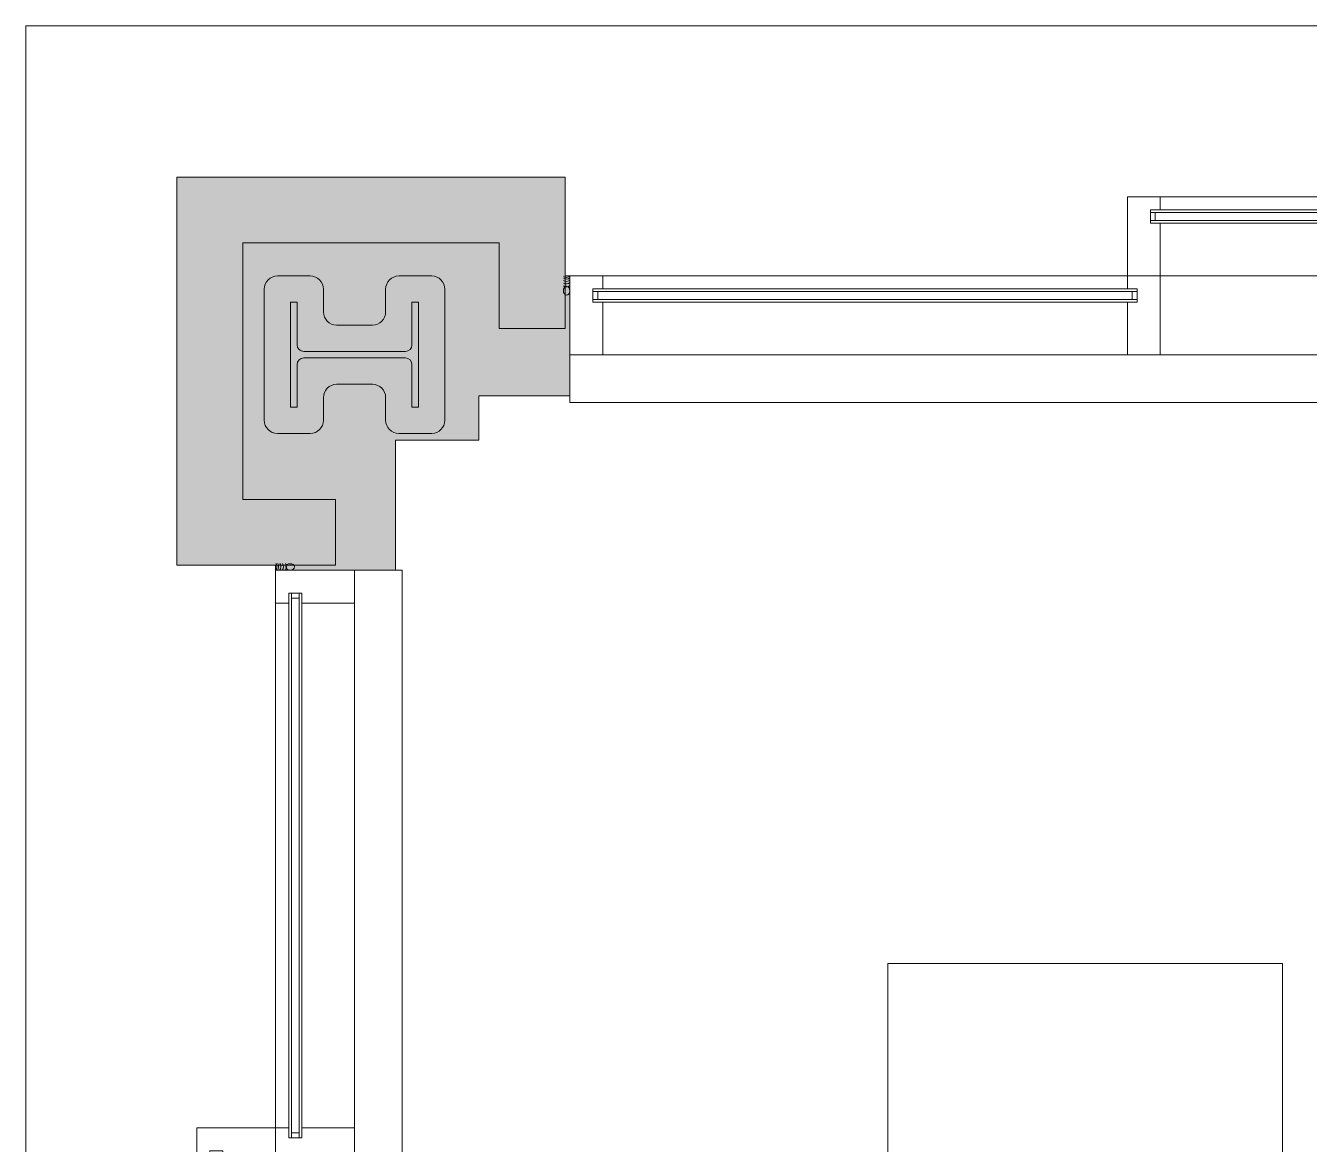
# Model space of a CAD drawing. Header units: inches. Extents: x 1 to 4637, y -664 to 702.
# Drawn here: x 1023 to 1120.6, y 617.4 to 702.4 of the extents above; entities that cross this region are included whole.
import ezdxf

# ---------------------------------------------------------------- set-up
doc = ezdxf.new("R2010")
doc.units = ezdxf.units.IN
doc.header["$MEASUREMENT"] = 0
for name, color, linetype, lineweight in [('B-BASE', 7, 'Continuous', 9), ('I-FURN', 30, 'Continuous', 9), ('NABCA_dwg', 8, 'Continuous', 9), ('NB-ROD-SEAL', 7, 'Continuous', 9), ('NB-WIND-EXT', 7, 'Continuous', 9), ('NB-WIND-MULL', 7, 'Continuous', 9), ('NB-WIND-SILL', 7, 'Continuous', 9)]:
    doc.layers.add(name, color=color, linetype=linetype, lineweight=lineweight)

# ---------------------------------------------------------------- blocks, each defined once
blk = doc.blocks.new('Desk - Group 1 - No Side Chairs-V25-New Construction - Tel_Data_Elec Plan')
at = {"layer": 'I-FURN'}
for p, q in [((9.648, 0), (72, 0)), ((72, 0), (72, -30)), ((72, -30), (0, -30))]:
    blk.add_line(p, q, dxfattribs=at)
blk = doc.blocks.new('NABCA_dwg_MA-2900-8th-120718_dwg-2391440-New Construction - Test Fit Plan-2421454-New Construction - Tel_Data_Elec Plan')
at = {"layer": 'B-BASE'}
blk.add_hatch(color=256, dxfattribs=at).paths.add_polyline_path([(-8350.087, -2579.477), (-8350.087, -2569.599), (-8343.754, -2569.599), (-8343.754, -2566.226), (-8336.837, -2566.226), (-8336.837, -2557.101), (-8337.212, -2557.078), (-8337.212, -2549.601), (-8366.712, -2549.601), (-8366.712, -2579.101), (-8359.212, -2579.101), (-8359.212, -2579.477)], flags=0)
for p, q in [((-8359.077, -2557.121), (-8356.577, -2557.121)), ((-8349.847, -2557.121), (-8347.347, -2557.121)), ((-8360.077, -2568.081), (-8360.077, -2558.121)), ((-8355.577, -2558.121), (-8355.577, -2559.851)), ((-8350.847, -2559.851), (-8350.847, -2558.121)), ((-8346.347, -2558.121), (-8346.347, -2568.081)), ((-8354.577, -2560.851), (-8351.847, -2560.851)), ((-8357.077, -2562.851), (-8349.347, -2562.851)), ((-8349.347, -2563.351), (-8357.077, -2563.351)), ((-8351.847, -2565.351), (-8354.577, -2565.351)), ((-8355.577, -2566.351), (-8355.577, -2568.081)), ((-8350.847, -2568.081), (-8350.847, -2566.351)), ((-8356.577, -2569.081), (-8359.077, -2569.081)), ((-8347.347, -2569.081), (-8349.847, -2569.081))]:
    blk.add_line(p, q, dxfattribs=at)
at = {"layer": 'B-BASE', "flags": 128}
for points in [[(-5935.212, -3896.601), (-5935.212, -3904.101), (-8374.212, -3904.101), (-8374.212, -2881.078), (-8378.212, -2881.078), (-8378.212, -2538.101), (-5818.212, -2538.101), (-5818.212, -2548.101)], [(-8357.577, -2563.851), (-8357.577, -2567.081), (-8358.077, -2567.081), (-8358.077, -2559.121), (-8357.577, -2559.121), (-8357.577, -2562.351)], [(-8348.847, -2562.351), (-8348.847, -2559.121), (-8348.347, -2559.121), (-8348.347, -2567.081), (-8348.847, -2567.081), (-8348.847, -2563.851)], [(-8354.712, -2579.477), (-8350.087, -2579.477), (-8350.087, -2569.599), (-8343.754, -2569.599), (-8343.754, -2566.226), (-8336.837, -2566.226), (-8336.837, -2561.601)]]:
    blk.add_lwpolyline(points, dxfattribs=at)
blk.add_lwpolyline([(-8354.655, -2574.101), (-8361.712, -2574.101), (-8361.712, -2554.601), (-8342.212, -2554.601), (-8342.212, -2561.101), (-8337.212, -2561.101), (-8337.212, -2549.601), (-8366.712, -2549.601), (-8366.712, -2579.101), (-8359.212, -2579.101), (-8359.212, -2579.477), (-8350.087, -2579.477), (-8350.087, -2569.599), (-8343.754, -2569.599), (-8343.754, -2566.226), (-8336.837, -2566.226), (-8336.837, -2557.101), (-8337.212, -2557.101), (-8337.212, -2549.601), (-8366.712, -2549.601), (-8366.712, -2579.101), (-8354.655, -2579.101)], close=True, dxfattribs=at)
at = {"layer": 'B-BASE'}
for centre, radius, start, end in [((-8359.077, -2558.121), 1, 90, 180), ((-8356.577, -2558.121), 1, 0, 90), ((-8349.847, -2558.121), 1, 90, 180), ((-8347.347, -2558.121), 1, 0, 90), ((-8354.577, -2559.851), 1, 180, 270), ((-8351.847, -2559.851), 1, 270, 0), ((-8357.077, -2562.351), 0.5, 180, 270), ((-8349.347, -2562.351), 0.5, 270, 0), ((-8357.077, -2563.851), 0.5, 90, 180), ((-8349.347, -2563.851), 0.5, 0, 90), ((-8354.577, -2566.351), 1, 90, 180), ((-8351.847, -2566.351), 1, 0, 90), ((-8359.077, -2568.081), 1, 180, 270), ((-8356.577, -2568.081), 1, 270, 0), ((-8349.847, -2568.081), 1, 180, 270), ((-8347.347, -2568.081), 1, 270, 0)]:
    blk.add_arc(centre, radius, start, end, dxfattribs=at)
at = {"layer": 'NB-ROD-SEAL'}
for centre, start, end in [((-8337.107, -2556.807), 236.64777, 309.97822), ((-8337.107, -2556.942), 236.64777, 309.97822), ((-8337.107, -2557.11), 236.64777, 309.97822), ((-8337.107, -2557.304), 236.64777, 309.97822), ((-8337.107, -2557.53), 236.64777, 309.97822), ((-8359.533, -2579.208), 320.02178, 33.35223), ((-8359.398, -2579.208), 320.02178, 33.35223), ((-8359.23, -2579.208), 320.02178, 33.35223), ((-8359.036, -2579.208), 320.02178, 33.35223), ((-8358.81, -2579.208), 320.02178, 33.35223)]:
    blk.add_arc(centre, 0.419, start, end, dxfattribs=at)
for centre, major_axis in [((-8337.092, -2558.239), (0, 0.333)), ((-8358.1, -2579.222), (0.333, 0))]:
    blk.add_ellipse(centre, major_axis=major_axis, ratio=0.724983, dxfattribs=at)
at = {"layer": 'NB-WIND-EXT'}
for p, q in [((-8233.712, -2552.301), (-8292.712, -2552.301)), ((-8292.337, -2552.901), (-8292.337, -2552.301)), ((-8233.712, -2552.101), (-8291.962, -2552.101)), ((-8233.712, -2552.901), (-8292.712, -2552.901)), ((-8233.712, -2553.101), (-8291.962, -2553.101)), ((-8294.462, -2558.101), (-8335.087, -2558.101)), ((-8293.712, -2558.301), (-8335.087, -2558.301)), ((-8334.712, -2558.301), (-8334.712, -2558.901)), ((-8294.087, -2558.901), (-8294.087, -2558.301)), ((-8293.712, -2558.901), (-8335.087, -2558.901)), ((-8294.462, -2559.101), (-8335.087, -2559.101)), ((-8358.212, -2621.852), (-8358.212, -2581.227)), ((-8358.012, -2622.602), (-8358.012, -2581.227)), ((-8358.012, -2581.602), (-8357.412, -2581.602)), ((-8357.412, -2622.602), (-8357.412, -2581.227)), ((-8357.212, -2621.852), (-8357.212, -2581.227)), ((-8357.412, -2622.227), (-8358.012, -2622.227))]:
    blk.add_line(p, q, dxfattribs=at)
at = {"layer": 'NB-WIND-MULL', "flags": 128}
for points in [[(-8291.962, -2551.101), (-8291.962, -2552.101), (-8292.712, -2552.101), (-8292.712, -2553.101), (-8291.962, -2553.101), (-8291.962, -2557.101), (-8294.462, -2557.101), (-8294.462, -2551.101)], [(-8334.337, -2557.101), (-8334.337, -2558.101), (-8335.087, -2558.101), (-8335.087, -2559.101), (-8334.337, -2559.101), (-8334.337, -2563.101), (-8336.837, -2563.101), (-8336.837, -2557.101)], [(-8294.462, -2557.101), (-8294.462, -2558.101), (-8293.712, -2558.101), (-8293.712, -2559.101), (-8294.462, -2559.101), (-8294.462, -2563.101), (-8291.962, -2563.101), (-8291.962, -2557.101)], [(-8359.212, -2581.977), (-8358.212, -2581.977), (-8358.212, -2581.227), (-8357.212, -2581.227), (-8357.212, -2581.977), (-8353.212, -2581.977), (-8353.212, -2579.477), (-8359.212, -2579.477)], [(-8365.212, -2624.352), (-8364.212, -2624.352), (-8364.212, -2623.602), (-8363.212, -2623.602), (-8363.212, -2624.352), (-8359.212, -2624.352), (-8359.212, -2621.852), (-8365.212, -2621.852)], [(-8359.212, -2621.852), (-8358.212, -2621.852), (-8358.212, -2622.602), (-8357.212, -2622.602), (-8357.212, -2621.852), (-8353.212, -2621.852), (-8353.212, -2624.352), (-8359.212, -2624.352)]]:
    blk.add_lwpolyline(points, close=True, dxfattribs=at)
at = {"layer": 'NB-WIND-SILL'}
for p, q in [((-8234.462, -2551.101), (-8291.962, -2551.101)), ((-8294.462, -2557.101), (-8334.337, -2557.101)), ((-8234.462, -2557.101), (-8291.962, -2557.101)), ((-8334.337, -2563.101), (-8115.212, -2563.101)), ((-8353.212, -2681.264), (-8353.212, -2579.477)), ((-8359.212, -2621.852), (-8359.212, -2581.977))]:
    blk.add_line(p, q, dxfattribs=at)
at = {"layer": 'NB-WIND-SILL', "flags": 128}
for points in [[(-8175.087, -2566.726), (-8336.837, -2566.726), (-8336.837, -2566.226)], [(-8350.087, -2579.477), (-8349.587, -2579.477), (-8349.587, -2681.264)]]:
    blk.add_lwpolyline(points, dxfattribs=at)
blk = doc.blocks.new('NABCA_dwg-2391440-New Construction - Tel_Data_Elec Plan')
blk.add_blockref('NABCA_dwg_MA-2900-8th-120718_dwg-2391440-New Construction - Test Fit Plan-2421454-New Construction - Tel_Data_Elec Plan', (10102.485, 3240.498))

msp = doc.modelspace()

# ---------------------------------------------------------------- block references
at = {"layer": 'I-FURN', "rotation": 89.99999999999946}
msp.add_blockref('Desk - Group 1 - No Side Chairs-V25-New Construction - Tel_Data_Elec Plan', (1088.586, 559.146), dxfattribs=at)
at = {"layer": 'NABCA_dwg', "color": 7}
msp.add_blockref('NABCA_dwg-2391440-New Construction - Tel_Data_Elec Plan', (-701.237, 0), dxfattribs=at)

doc.saveas('drawing.dxf')
